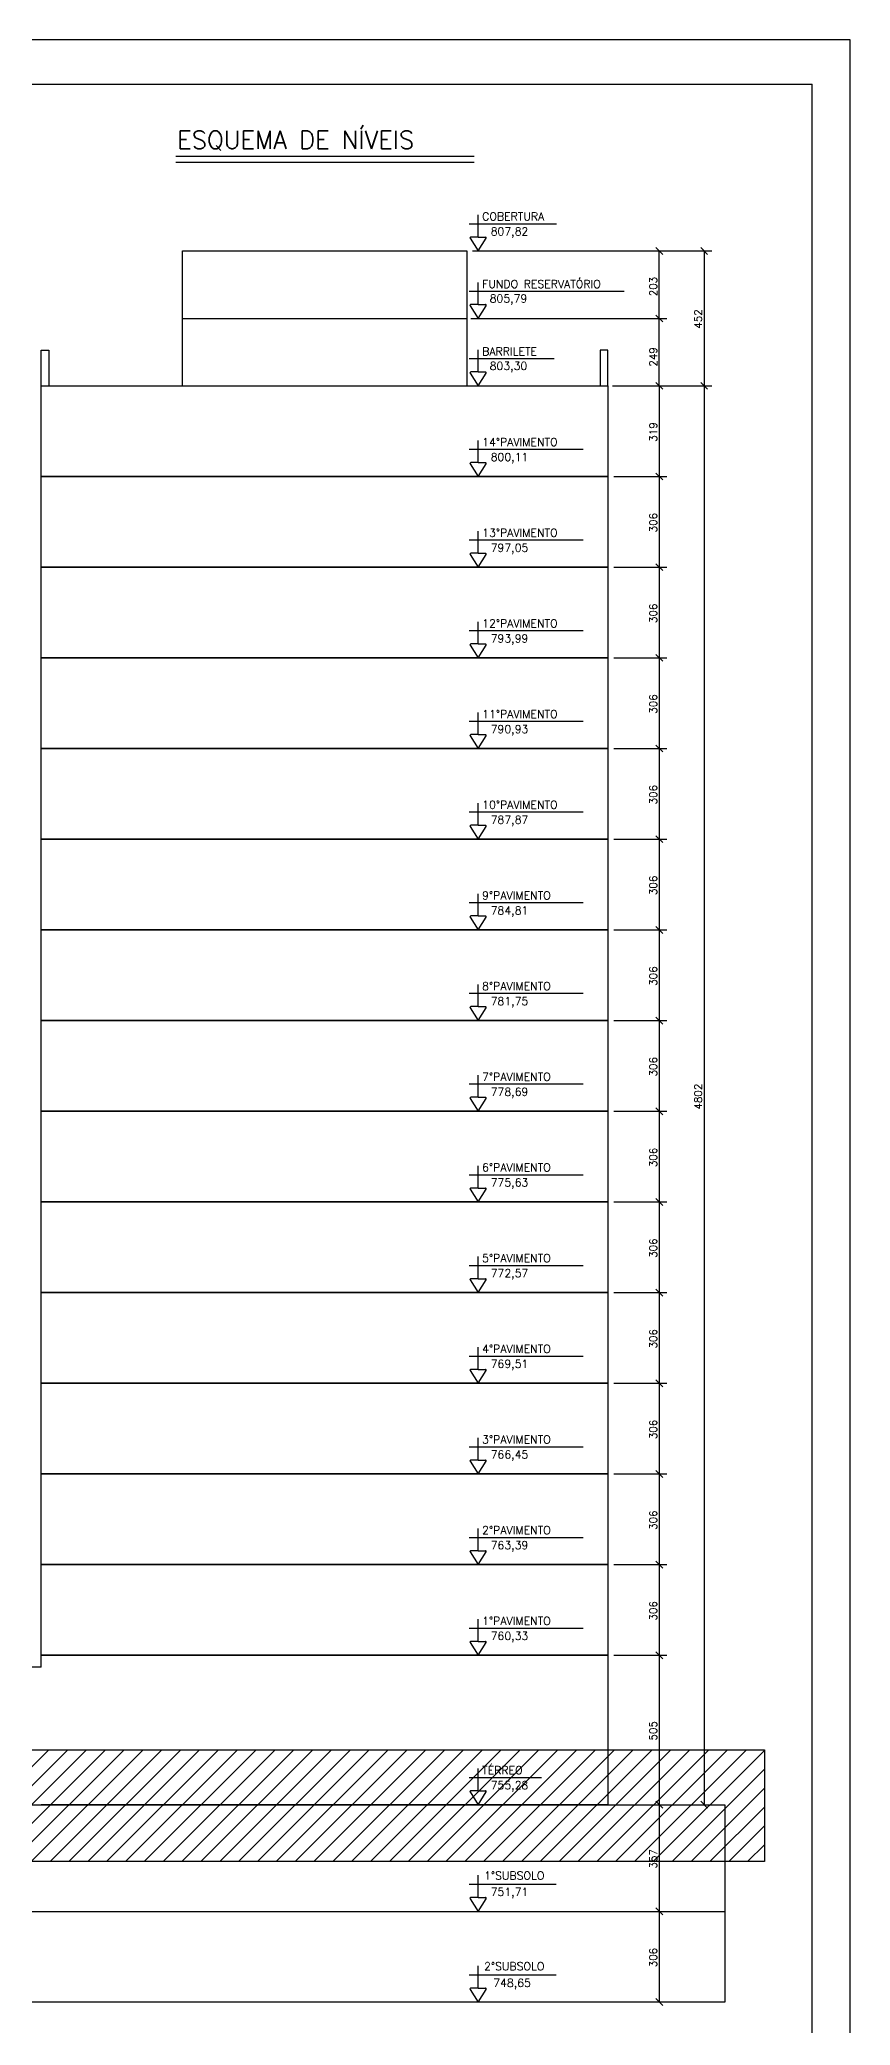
# Model space of a CAD drawing. Extents: x 64041 to 73506, y 0 to 6308.
# Drawn here: x 72138 to 73506, y 2957 to 6308 of the extents above; entities that cross this region are included whole.
import ezdxf

# ---------------------------------------------------------------- set-up
doc = ezdxf.new("R2010")
doc.units = 0
doc.header["$LTSCALE"] = 75
doc.header["$MEASUREMENT"] = 0
doc.layers.get('0').update_dxf_attribs({"color": 3, "linetype": 'CONTINUOUS'})
for name, color, linetype in [('216', 3, 'CONTINUOUS'), ('221', 1, 'CONTINUOUS'), ('222', 6, 'CONTINUOUS'), ('230', 3, 'CONTINUOUS'), ('231', 1, 'CONTINUOUS'), ('249', 1, 'CONTINUOUS'), ('250', 1, 'CONTINUOUS')]:
    doc.layers.add(name, color=color, linetype=linetype)
doc.styles.get("Standard").update_dxf_attribs({"font": 'ROMANS.SHX'})

# ---------------------------------------------------------------- blocks, each defined once
blk = doc.blocks.new('_HEB62A6EED5-000', base_point=(588885.539592, 109504.88121))
for p, q in [((592476.2109, 108036.203498), (592644.600948, 108204.593547)), ((592476.2109, 108068.023303), (592612.781143, 108204.593547)), ((592476.2109, 108099.843109), (592580.961338, 108204.593547)), ((592476.2109, 108131.662914), (592549.141533, 108204.593547)), ((592476.2109, 108163.482719), (592517.321728, 108204.593547)), ((592476.2109, 108195.302524), (592485.501922, 108204.593547)), ((592487.52526, 108015.698054), (592676.420753, 108204.593547)), ((592519.345065, 108015.698054), (592708.240559, 108204.593547)), ((592551.16487, 108015.698054), (592740.060364, 108204.593547)), ((592582.984675, 108015.698054), (592771.880169, 108204.593547)), ((592614.804481, 108015.698054), (592803.699974, 108204.593547)), ((592646.624286, 108015.698054), (592835.519779, 108204.593547)), ((592678.444091, 108015.698054), (592867.339584, 108204.593547)), ((592710.263896, 108015.698054), (592899.159389, 108204.593547)), ((592742.083701, 108015.698054), (592930.979195, 108204.593547)), ((592773.903506, 108015.698054), (592962.799, 108204.593547)), ((592805.723312, 108015.698054), (592994.618805, 108204.593547)), ((592837.543117, 108015.698054), (593026.43861, 108204.593547)), ((592869.362922, 108015.698054), (593058.258415, 108204.593547)), ((592901.182727, 108015.698054), (593090.07822, 108204.593547)), ((592933.002532, 108015.698054), (593121.898026, 108204.593547)), ((592964.822337, 108015.698054), (593153.717831, 108204.593547)), ((592996.642142, 108015.698054), (593185.537636, 108204.593547)), ((593028.461948, 108015.698054), (593217.357441, 108204.593547)), ((593060.281753, 108015.698054), (593249.177246, 108204.593547)), ((593092.101558, 108015.698054), (593280.997051, 108204.593547)), ((593123.921363, 108015.698054), (593312.816856, 108204.593547)), ((593155.741168, 108015.698054), (593344.636662, 108204.593547)), ((593187.560973, 108015.698054), (593376.456467, 108204.593547)), ((593219.380779, 108015.698054), (593408.276272, 108204.593547)), ((593251.200584, 108015.698054), (593440.096077, 108204.593547)), ((593283.020389, 108015.698054), (593471.915882, 108204.593547)), ((593314.840194, 108015.698054), (593503.735687, 108204.593547)), ((593346.659999, 108015.698054), (593535.555493, 108204.593547)), ((593378.479804, 108015.698054), (593567.375298, 108204.593547)), ((593410.299609, 108015.698054), (593599.195103, 108204.593547)), ((593442.119415, 108015.698054), (593631.014908, 108204.593547)), ((593473.93922, 108015.698054), (593662.834713, 108204.593547)), ((593505.759025, 108015.698054), (593694.654518, 108204.593547)), ((593537.57883, 108015.698054), (593726.474323, 108204.593547)), ((593569.398635, 108015.698054), (593758.294129, 108204.593547)), ((593601.21844, 108015.698054), (593790.113934, 108204.593547)), ((593633.038246, 108015.698054), (593821.933739, 108204.593547)), ((593664.858051, 108015.698054), (593853.753544, 108204.593547)), ((593696.677856, 108015.698054), (593885.573349, 108204.593547)), ((593728.497661, 108015.698054), (593917.393154, 108204.593547)), ((593760.317466, 108015.698054), (593949.21296, 108204.593547)), ((593792.137271, 108015.698054), (593981.032765, 108204.593547)), ((593823.957076, 108015.698054), (594012.85257, 108204.593547)), ((593855.776882, 108015.698054), (594044.672375, 108204.593547)), ((593887.596687, 108015.698054), (594076.49218, 108204.593547)), ((593919.416492, 108015.698054), (594108.311985, 108204.593547)), ((593951.236297, 108015.698054), (594140.13179, 108204.593547)), ((593983.056102, 108015.698054), (594171.951596, 108204.593547)), ((594014.875907, 108015.698054), (594203.771401, 108204.593547)), ((594046.695713, 108015.698054), (594234.26457, 108203.266911)), ((594078.515518, 108015.698054), (594234.26457, 108171.447106)), ((594110.335323, 108015.698054), (594234.26457, 108139.627301)), ((594142.155128, 108015.698054), (594234.26457, 108107.807496)), ((594173.974933, 108015.698054), (594234.26457, 108075.987691)), ((594205.794738, 108015.698054), (594234.26457, 108044.167885))]:
    blk.add_line(p, q)

msp = doc.modelspace()

# ---------------------------------------------------------------- linework, layer by layer
for p, q in [((73506, 6307.5), (64041, 6307.5)), ((73506, 0), (73506, 6307.5))]:
    msp.add_line(p, q)
at = {"layer": '216'}
for p, q in [((73177.8, 5957), (73189.4, 5945.3)), ((73253.6, 5957), (73265.2, 5945.3)), ((73177.8, 5843), (73189.4, 5831.3)), ((73177.8, 5729.4), (73189.4, 5717.7)), ((73177.8, 5729.4), (73189.4, 5717.7)), ((73177.8, 5729.4), (73189.4, 5717.7)), ((73253.6, 5729.4), (73265.2, 5717.7)), ((73253.6, 5729.4), (73265.2, 5717.7)), ((73177.8, 5576.4), (73189.4, 5564.7)), ((73177.8, 5423.4), (73189.4, 5411.7)), ((73177.8, 5270.4), (73189.4, 5258.7)), ((73177.8, 5117.4), (73189.4, 5105.7)), ((73177.8, 4964.4), (73189.4, 4952.7)), ((73177.8, 4811.4), (73189.4, 4799.7)), ((73177.8, 4658.4), (73189.4, 4646.7)), ((73177.8, 4505.4), (73189.4, 4493.7)), ((73177.8, 4352.4), (73189.4, 4340.7)), ((73177.8, 4199.4), (73189.4, 4187.7)), ((73177.8, 4046.4), (73189.4, 4034.7)), ((73177.8, 3893.4), (73189.4, 3881.7)), ((73177.8, 3740.4), (73189.4, 3728.7)), ((73177.8, 3587.4), (73189.4, 3575.7)), ((73177.8, 3335.4), (73189.4, 3323.7)), ((73253.6, 3335.4), (73265.2, 3323.7)), ((73177.8, 3155.4), (73189.4, 3143.7)), ((73177.8, 3002.4), (73189.4, 2990.7))]:
    msp.add_line(p, q, dxfattribs=at)
at = {"layer": '221'}
msp.add_line((72367.4, 6100.9), (72871.1, 6100.9), dxfattribs=at)
at = {"layer": '222'}
for p, q in [((64228.5, 6232.5), (73441.6, 6232.5)), ((73441.6, 75), (73441.6, 6232.5)), ((72367.4, 6110.9), (72871.1, 6110.9))]:
    msp.add_line(p, q, dxfattribs=at)
at = {"layer": '230'}
for p, q in [((72378.7, 5837.2), (72858.7, 5837.2)), ((72140.4, 5723.5), (72140.4, 5783.5)), ((72140.4, 5783.5), (72153.4, 5783.5)), ((72153.4, 5783.5), (72153.4, 5723.5)), ((73096.9, 5783.5), (73083.9, 5783.5)), ((73083.9, 5783.5), (73083.9, 5723.5)), ((73096.9, 5723.5), (73096.9, 5783.5)), ((72140.4, 3734.5), (73096.9, 3734.5)), ((72140.4, 3581.5), (73096.9, 3581.5)), ((71719.8, 3149.5), (73294.4, 3149.5))]:
    msp.add_line(p, q, dxfattribs=at)
for points in [[(72378.7, 5723.5), (72378.7, 5951.2), (72858.7, 5951.2), (72858.7, 5723.5)], [(72140.4, 5723.5), (73096.9, 5723.5), (73096.9, 5570.5), (72140.4, 5570.5), (72140.4, 5723.5)], [(72140.4, 5570.5), (73096.9, 5570.5), (73096.9, 5417.5), (72140.4, 5417.5), (72140.4, 5570.5)], [(72140.4, 5417.5), (73096.9, 5417.5), (73096.9, 5264.5), (72140.4, 5264.5), (72140.4, 5417.5)], [(72140.4, 5264.5), (73096.9, 5264.5), (73096.9, 5111.5), (72140.4, 5111.5), (72140.4, 5264.5)], [(72140.4, 5111.5), (73096.9, 5111.5), (73096.9, 4958.5), (72140.4, 4958.5), (72140.4, 5111.5)], [(72140.4, 4958.5), (73096.9, 4958.5), (73096.9, 4805.5), (72140.4, 4805.5), (72140.4, 4958.5)], [(72140.4, 4805.5), (73096.9, 4805.5), (73096.9, 4652.5), (72140.4, 4652.5), (72140.4, 4805.5)], [(72140.4, 4652.5), (73096.9, 4652.5), (73096.9, 4499.5), (72140.4, 4499.5), (72140.4, 4652.5)], [(72140.4, 4499.5), (73096.9, 4499.5), (73096.9, 4346.5), (72140.4, 4346.5), (72140.4, 4499.5)], [(72140.4, 4346.5), (73096.9, 4346.5), (73096.9, 4193.5), (72140.4, 4193.5), (72140.4, 4346.5)], [(72140.4, 4193.5), (73096.9, 4193.5), (73096.9, 4040.5), (72140.4, 4040.5), (72140.4, 4193.5)], [(72140.4, 4040.5), (73096.9, 4040.5), (73096.9, 3887.5), (72140.4, 3887.5), (72140.4, 4040.5)], [(72140.4, 3887.5), (73096.9, 3887.5), (73096.9, 3734.5), (72140.4, 3734.5), (72140.4, 3887.5)], [(72140.4, 3734.5), (73096.9, 3734.5), (73096.9, 3581.5), (72140.4, 3581.5), (72140.4, 3734.5)], [(72140.4, 3561.5), (72010.8, 3561.5), (72010.8, 3581.5), (71719.8, 3581.5), (71719.8, 3329.5), (72140.4, 3329.5)], [(72140.4, 3561.5), (72140.4, 3581.5), (73096.9, 3581.5), (73096.9, 3329.5), (72140.4, 3329.5)], [(71719.8, 3329.5), (73294.4, 3329.5), (73294.4, 2996.5), (71719.8, 2996.5), (71719.8, 3329.5)]]:
    msp.add_lwpolyline(points, dxfattribs=at)
at = {"layer": '231'}
for p, q in [((72862.9, 5997.1), (73009, 5997.1)), ((72862.9, 5997.1), (73010, 5997.1)), ((72877.9, 5974.6), (72877.9, 6012.1)), ((72864.4, 5972.6), (72877.9, 5951.2)), ((72877.9, 5974.6), (72865.5, 5974.6)), ((72877.9, 5974.6), (72890.3, 5974.6)), ((72877.9, 5951.2), (72891.5, 5972.6)), ((72877.9, 5860.6), (72877.9, 5898.1)), ((72862.9, 5883.1), (73124.6, 5883.1)), ((72864.4, 5858.6), (72877.9, 5837.2)), ((72877.9, 5860.6), (72865.5, 5860.6)), ((72877.9, 5860.6), (72890.3, 5860.6)), ((72877.9, 5837.2), (72891.5, 5858.6)), ((72862.9, 5769.5), (73006.1, 5769.5)), ((72877.9, 5747), (72877.9, 5784.5)), ((72864.4, 5744.9), (72877.9, 5723.5)), ((72877.9, 5747), (72865.5, 5747)), ((72877.9, 5747), (72890.3, 5747)), ((72877.9, 5723.5), (72891.5, 5744.9)), ((72877.9, 5594), (72877.9, 5631.5)), ((72862.9, 5616.5), (73055.4, 5616.5)), ((72864.4, 5591.9), (72877.9, 5570.5)), ((72877.9, 5594), (72865.5, 5594)), ((72877.9, 5594), (72890.3, 5594)), ((72877.9, 5570.5), (72891.5, 5591.9)), ((72862.9, 5463.5), (73055.4, 5463.5)), ((72877.9, 5441), (72877.9, 5478.5)), ((72864.4, 5438.9), (72877.9, 5417.5)), ((72877.9, 5441), (72865.5, 5441)), ((72877.9, 5441), (72890.3, 5441)), ((72877.9, 5417.5), (72891.5, 5438.9)), ((72862.9, 5310.5), (73055.4, 5310.5)), ((72877.9, 5288), (72877.9, 5325.5)), ((72864.4, 5285.9), (72877.9, 5264.5)), ((72877.9, 5288), (72865.5, 5288)), ((72877.9, 5288), (72890.3, 5288)), ((72877.9, 5264.5), (72891.5, 5285.9)), ((72877.9, 5135), (72877.9, 5172.5)), ((72862.9, 5157.5), (73055.4, 5157.5)), ((72864.4, 5132.9), (72877.9, 5111.5)), ((72877.9, 5135), (72865.5, 5135)), ((72877.9, 5135), (72890.3, 5135)), ((72877.9, 5111.5), (72891.5, 5132.9)), ((72862.9, 5004.5), (73055.4, 5004.5)), ((72877.9, 4982), (72877.9, 5019.5)), ((72864.4, 4979.9), (72877.9, 4958.5)), ((72877.9, 4982), (72865.5, 4982)), ((72877.9, 4982), (72890.3, 4982)), ((72877.9, 4958.5), (72891.5, 4979.9)), ((72877.9, 4829), (72877.9, 4866.5)), ((72862.9, 4851.5), (73055.4, 4851.5)), ((72864.4, 4826.9), (72877.9, 4805.5)), ((72877.9, 4829), (72865.5, 4829)), ((72877.9, 4829), (72890.3, 4829)), ((72877.9, 4805.5), (72891.5, 4826.9)), ((72862.9, 4698.5), (73055.4, 4698.5)), ((72877.9, 4676), (72877.9, 4713.5)), ((72864.4, 4673.9), (72877.9, 4652.5)), ((72877.9, 4676), (72865.5, 4676)), ((72877.9, 4676), (72890.3, 4676)), ((72877.9, 4652.5), (72891.5, 4673.9)), ((72877.9, 4523), (72877.9, 4560.5)), ((72862.9, 4545.5), (73055.4, 4545.5)), ((72877.9, 4523), (72865.5, 4523)), ((72877.9, 4523), (72890.3, 4523)), ((72864.4, 4520.9), (72877.9, 4499.5)), ((72877.9, 4499.5), (72891.5, 4520.9)), ((72862.9, 4392.5), (73055.4, 4392.5)), ((72877.9, 4370), (72877.9, 4407.5)), ((72864.4, 4367.9), (72877.9, 4346.5)), ((72877.9, 4370), (72865.5, 4370)), ((72877.9, 4370), (72890.3, 4370)), ((72877.9, 4346.5), (72891.5, 4367.9)), ((72862.9, 4239.5), (73055.4, 4239.5)), ((72877.9, 4217), (72877.9, 4254.5)), ((72864.4, 4214.9), (72877.9, 4193.5)), ((72877.9, 4217), (72865.5, 4217)), ((72877.9, 4217), (72890.3, 4217)), ((72877.9, 4193.5), (72891.5, 4214.9)), ((72877.9, 4064), (72877.9, 4101.5)), ((72862.9, 4086.5), (73055.4, 4086.5)), ((72864.4, 4061.9), (72877.9, 4040.5)), ((72877.9, 4064), (72865.5, 4064)), ((72877.9, 4064), (72890.3, 4064)), ((72877.9, 4040.5), (72891.5, 4061.9)), ((72862.9, 3933.5), (73055.4, 3933.5)), ((72877.9, 3911), (72877.9, 3948.5)), ((72864.4, 3908.9), (72877.9, 3887.5)), ((72877.9, 3911), (72865.5, 3911)), ((72877.9, 3911), (72890.3, 3911)), ((72877.9, 3887.5), (72891.5, 3908.9)), ((72877.9, 3758), (72877.9, 3795.5)), ((72862.9, 3780.5), (73055.4, 3780.5)), ((72864.4, 3755.9), (72877.9, 3734.5)), ((72877.9, 3758), (72865.5, 3758)), ((72877.9, 3758), (72890.3, 3758)), ((72877.9, 3734.5), (72891.5, 3755.9)), ((72862.9, 3627.5), (73055.4, 3627.5)), ((72877.9, 3605), (72877.9, 3642.5)), ((72864.4, 3602.9), (72877.9, 3581.5)), ((72877.9, 3605), (72865.5, 3605)), ((72877.9, 3605), (72890.3, 3605)), ((72877.9, 3581.5), (72891.5, 3602.9)), ((72877.9, 3353), (72877.9, 3390.5)), ((72862.9, 3375.5), (72985.1, 3375.5)), ((72864.4, 3350.9), (72877.9, 3329.5)), ((72877.9, 3353), (72865.5, 3353)), ((72877.9, 3353), (72890.3, 3353)), ((72877.9, 3329.5), (72891.5, 3350.9)), ((72862.9, 3195.5), (73009.4, 3195.5)), ((72877.9, 3173), (72877.9, 3210.5)), ((72864.4, 3170.9), (72877.9, 3149.5)), ((72877.9, 3173), (72865.5, 3173)), ((72877.9, 3173), (72890.3, 3173)), ((72877.9, 3149.5), (72891.5, 3170.9)), ((72877.9, 3020), (72877.9, 3057.5)), ((72862.9, 3042.5), (73009.4, 3042.5)), ((72864.4, 3017.9), (72877.9, 2996.5)), ((72877.9, 3020), (72865.5, 3020)), ((72877.9, 3020), (72890.3, 3020)), ((72877.9, 2996.5), (72891.5, 3017.9))]:
    msp.add_line(p, q, dxfattribs=at)
msp.add_lwpolyline([(71603.1, 3422.3), (73361.2, 3422.3), (73361.2, 3233.4), (71603.1, 3233.4), (71603.1, 3422.3)], dxfattribs=at)
for centre, start, end in [((72865.5, 5973.3), 90, 212.377), ((72890.3, 5973.3), 327.6277, 90), ((72865.5, 5859.3), 90, 212.377), ((72890.3, 5859.3), 327.6277, 90), ((72865.5, 5745.6), 90, 212.377), ((72890.3, 5745.6), 327.6277, 90), ((72865.5, 5592.6), 90, 212.377), ((72890.3, 5592.6), 327.6277, 90), ((72865.5, 5439.6), 90, 212.377), ((72890.3, 5439.6), 327.6277, 90), ((72865.5, 5286.6), 90, 212.377), ((72890.3, 5286.6), 327.6277, 90), ((72865.5, 5133.6), 90, 212.377), ((72890.3, 5133.6), 327.6277, 90), ((72865.5, 4980.6), 90, 212.377), ((72890.3, 4980.6), 327.6277, 90), ((72865.5, 4827.6), 90, 212.377), ((72890.3, 4827.6), 327.6277, 90), ((72865.5, 4674.6), 90, 212.377), ((72890.3, 4674.6), 327.6277, 90), ((72865.5, 4521.6), 90, 212.377), ((72890.3, 4521.6), 327.6277, 90), ((72865.5, 4368.6), 90, 212.377), ((72890.3, 4368.6), 327.6277, 90), ((72865.5, 4215.6), 90, 212.377), ((72890.3, 4215.6), 327.6277, 90), ((72865.5, 4062.6), 90, 212.377), ((72890.3, 4062.6), 327.6277, 90), ((72865.5, 3909.6), 90, 212.377), ((72890.3, 3909.6), 327.6277, 90), ((72865.5, 3756.6), 90, 212.377), ((72890.3, 3756.6), 327.6277, 90), ((72865.5, 3603.6), 90, 212.377), ((72890.3, 3603.6), 327.6277, 90), ((72865.5, 3351.6), 90, 212.377), ((72890.3, 3351.6), 327.6277, 90), ((72865.5, 3171.6), 90, 212.377), ((72890.3, 3171.6), 327.6277, 90), ((72865.5, 3018.6), 90, 212.377), ((72890.3, 3018.6), 327.6277, 90)]:
    msp.add_arc(centre, 1.36, start, end, dxfattribs=at)
at = {"layer": '250'}
for p, q in [((72868.4, 5951.2), (73272.2, 5951.2)), ((73259.4, 5951.2), (73259.4, 5723.5)), ((72865.4, 5837.2), (73196.4, 5837.2)), ((73104.6, 5723.5), (73272.2, 5723.5)), ((73183.6, 5723.5), (73183.6, 5570.5)), ((73259.4, 5723.5), (73259.4, 3329.5)), ((73106.7, 5570.5), (73196.4, 5570.5)), ((73183.6, 5570.5), (73183.6, 5417.5)), ((73106.7, 5417.5), (73196.4, 5417.5)), ((73183.6, 5417.5), (73183.6, 5264.5)), ((73106.7, 5264.5), (73196.4, 5264.5)), ((73183.6, 5264.5), (73183.6, 5111.5)), ((73106.7, 5111.5), (73196.4, 5111.5)), ((73183.6, 5111.5), (73183.6, 4958.5)), ((73106.7, 4958.5), (73196.4, 4958.5)), ((73183.6, 4958.5), (73183.6, 4805.5)), ((73106.7, 4805.5), (73196.4, 4805.5)), ((73183.6, 4805.5), (73183.6, 4652.5)), ((73106.7, 4652.5), (73196.4, 4652.5)), ((73183.6, 4652.5), (73183.6, 4499.5)), ((73106.7, 4499.5), (73196.4, 4499.5)), ((73183.6, 4499.5), (73183.6, 4346.5)), ((73106.7, 4346.5), (73196.4, 4346.5)), ((73183.6, 4346.5), (73183.6, 4193.5)), ((73106.7, 4193.5), (73196.4, 4193.5)), ((73183.6, 4193.5), (73183.6, 4040.5)), ((73106.7, 4040.5), (73196.4, 4040.5)), ((73183.6, 4040.5), (73183.6, 3887.5)), ((73106.7, 3887.5), (73196.4, 3887.5)), ((73183.6, 3887.5), (73183.6, 3734.5)), ((73106.7, 3734.5), (73196.4, 3734.5)), ((73183.6, 3734.5), (73183.6, 3581.5)), ((73106.7, 3581.5), (73196.4, 3581.5)), ((73183.6, 3581.5), (73183.6, 3329.5)), ((73183.6, 3329.5), (73183.6, 3149.5)), ((73183.6, 3149.5), (73183.6, 2996.5))]:
    msp.add_line(p, q, dxfattribs=at)
msp.add_lwpolyline([(73183.6, 5723.5), (73183.6, 5837.2), (73183.6, 5951.2)], dxfattribs=at)

# ---------------------------------------------------------------- block references
at = {"layer": '249'}
msp.add_blockref('_HEB62A6EED5-000', (68012.4, 4722.6), dxfattribs=at)

# ---------------------------------------------------------------- texts
for s, p in [('COBERTURA', (72884.7, 6002.5)), ('807,82', (72899, 5977.3)), ('FUNDO RESERVATÓRIO', (72884.7, 5888.5)), ('805,79', (72897.3, 5864.1)), ('BARRILETE', (72884.7, 5774.9)), ('803,30', (72897.3, 5750.4)), ('14%%dPAVIMENTO', (72884.7, 5621.9)), ('800,11', (72899, 5596.6)), ('13%%dPAVIMENTO', (72884.7, 5468.9)), ('797,05', (72899, 5443.6)), ('12%%dPAVIMENTO', (72884.7, 5315.9)), ('793,99', (72899, 5290.6)), ('11%%dPAVIMENTO', (72884.7, 5162.9)), ('790,93', (72899, 5137.6)), ('10%%dPAVIMENTO', (72884.7, 5009.9)), ('787,87', (72899, 4984.6)), ('9%%dPAVIMENTO', (72884.7, 4856.9)), ('784,81', (72899, 4831.6)), ('8%%dPAVIMENTO', (72884.7, 4703.9)), ('781,75', (72899, 4678.6)), ('7%%dPAVIMENTO', (72884.7, 4550.9)), ('778,69', (72899, 4525.6)), ('6%%dPAVIMENTO', (72884.7, 4397.9)), ('775,63', (72899, 4372.6)), ('5%%dPAVIMENTO', (72884.7, 4244.9)), ('772,57', (72899, 4219.6)), ('4%%dPAVIMENTO', (72884.7, 4091.9)), ('769,51', (72899, 4066.6)), ('3%%dPAVIMENTO', (72884.7, 3938.9)), ('766,45', (72899, 3913.6)), ('2%%dPAVIMENTO', (72884.7, 3785.9)), ('763,39', (72899, 3760.6)), ('1%%dPAVIMENTO', (72884.7, 3632.9)), ('760,33', (72899, 3607.6)), ('TÉRREO', (72884.7, 3380.9)), ('755,28', (72899, 3355.6)), ('1%%dSUBSOLO', (72887.9, 3203.1)), ('751,71', (72899, 3175.6)), ('2%%dSUBSOLO', (72887.9, 3050.1)), ('748,65', (72903.3, 3022.1))]:
    msp.add_text(s, height=13.5).set_placement(p)
at = {"layer": '216'}
for s, p in [('203', (73179.8, 5874.6)), ('452', (73255.6, 5819.9)), ('249', (73179.8, 5755.9)), ('319', (73179.8, 5629.2)), ('306', (73179.8, 5476.2)), ('306', (73179.8, 5323.2)), ('306', (73179.8, 5170.2)), ('306', (73179.8, 5017.2)), ('306', (73179.8, 4864.2)), ('306', (73179.8, 4711.2)), ('306', (73179.8, 4558.2)), ('4802', (73255.6, 4502.3)), ('306', (73179.8, 4405.2)), ('306', (73179.8, 4252.2)), ('306', (73179.8, 4099.2)), ('306', (73179.8, 3946.2)), ('306', (73179.8, 3793.2)), ('306', (73179.8, 3640.2)), ('505', (73179.8, 3437.7)), ('357', (73179.8, 3221.7)), ('306', (73179.8, 3055.2))]:
    msp.add_text(s, height=12.75, rotation=90, dxfattribs=at).set_placement(p)
at = {"layer": '222'}
msp.add_text('ESQUEMA DE NÍVEIS', height=30, dxfattribs=at).set_placement((72370.1, 6123.5))

doc.saveas('drawing.dxf')
